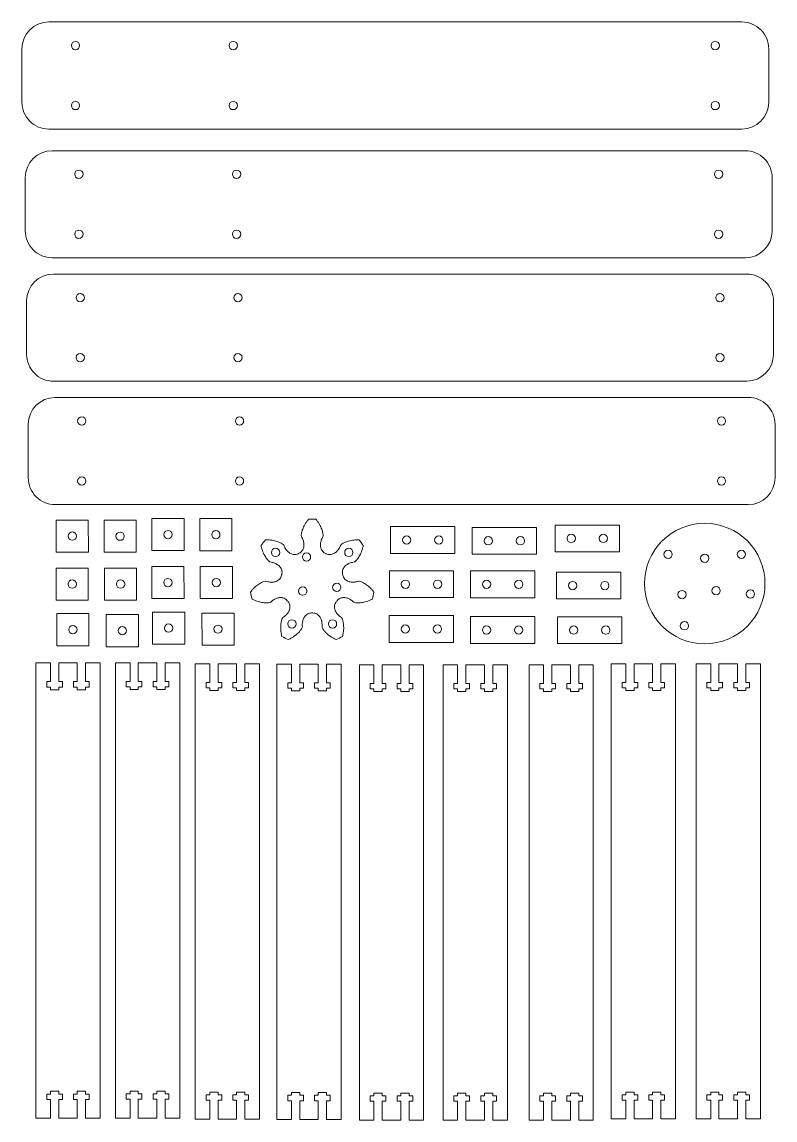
# Model space of a CAD drawing. Header units: millimetres. Extents: x 2 to 283, y 806 to 1473.
# Drawn here: x 1.8 to 283.1, y 1063 to 1473.1 of the extents above; entities that cross this region are included whole.
import ezdxf

# ---------------------------------------------------------------- set-up
doc = ezdxf.new("R2010")
doc.units = ezdxf.units.MM

msp = doc.modelspace()

# ---------------------------------------------------------------- linework, layer by layer
at = {"color": 7, "linetype": 'Continuous', "lineweight": 15}
for p, q in [((270.71, 1473.05), (11.81, 1473.05)), ((1.81, 1463.05), (1.81, 1443.05)), ((280.71, 1443.05), (280.71, 1463.05)), ((1.81, 1443.05), (1.81, 1443.03)), ((280.71, 1443.05), (280.71, 1443.03)), ((11.81, 1433.05), (270.71, 1433.05)), ((271.97, 1424.98), (13.07, 1424.98)), ((3.07, 1414.98), (3.07, 1394.98)), ((281.97, 1394.98), (281.97, 1414.98)), ((3.07, 1394.98), (3.07, 1394.96)), ((281.97, 1394.98), (281.97, 1394.96)), ((13.07, 1384.98), (271.97, 1384.98)), ((272.47, 1378.9), (13.57, 1378.9)), ((3.57, 1368.9), (3.57, 1348.9)), ((282.47, 1348.9), (282.47, 1368.9)), ((3.57, 1348.9), (3.57, 1348.88)), ((282.47, 1348.9), (282.47, 1348.88)), ((13.57, 1338.9), (272.47, 1338.9)), ((273.06, 1332.81), (14.16, 1332.81)), ((4.16, 1322.81), (4.16, 1302.81)), ((283.06, 1302.81), (283.06, 1322.81)), ((4.16, 1302.81), (4.16, 1302.78)), ((283.06, 1302.81), (283.06, 1302.78)), ((14.16, 1292.81), (273.06, 1292.81)), ((273.06, 1292.81), (273.06, 1292.78)), ((26.6, 1287.05), (14.6, 1287.04)), ((14.6, 1287.04), (14.61, 1275.04)), ((26.61, 1275.05), (26.6, 1287.05)), ((44.47, 1287.01), (32.47, 1287)), ((32.47, 1287), (32.47, 1275)), ((44.47, 1275.01), (44.47, 1287.01)), ((62.35, 1287.62), (50.35, 1287.61)), ((50.35, 1287.61), (50.36, 1275.61)), ((62.36, 1275.62), (62.35, 1287.62)), ((68.22, 1287.58), (68.22, 1275.58)), ((80.22, 1287.58), (68.22, 1287.58)), ((80.22, 1275.58), (80.22, 1287.58)), ((139.48, 1284.57), (139.48, 1274.57)), ((163.48, 1284.57), (139.48, 1284.57)), ((163.48, 1274.57), (163.48, 1284.57)), ((169.96, 1284.29), (169.96, 1274.29)), ((193.96, 1284.29), (169.96, 1284.29)), ((193.96, 1274.29), (193.96, 1284.29)), ((200.93, 1285.16), (200.93, 1275.16)), ((224.93, 1285.16), (200.93, 1285.16)), ((224.93, 1275.16), (224.93, 1285.16)), ((106.11, 1281.11), (106.18, 1280.84)), ((114.22, 1280.84), (114.29, 1281.11)), ((50.36, 1275.61), (62.36, 1275.62)), ((68.22, 1275.58), (80.22, 1275.58)), ((99.56, 1277.65), (99.39, 1277.88)), ((121.01, 1277.88), (120.84, 1277.65)), ((14.61, 1275.04), (26.61, 1275.05)), ((32.47, 1275), (44.47, 1275.01)), ((94.29, 1271.48), (94.55, 1271.37)), ((125.85, 1271.37), (126.11, 1271.48)), ((139.48, 1274.57), (163.48, 1274.57)), ((169.96, 1274.29), (193.96, 1274.29)), ((200.93, 1275.16), (224.93, 1275.16)), ((14.57, 1269.11), (14.58, 1257.11)), ((26.57, 1269.11), (14.57, 1269.11)), ((26.58, 1257.11), (26.57, 1269.11)), ((32.63, 1269.11), (32.64, 1257.11)), ((44.63, 1269.11), (32.63, 1269.11)), ((44.64, 1257.11), (44.63, 1269.11)), ((62.32, 1269.69), (50.32, 1269.68)), ((50.32, 1269.68), (50.33, 1257.68)), ((62.33, 1257.69), (62.32, 1269.69)), ((80.38, 1269.69), (68.38, 1269.68)), ((68.38, 1269.68), (68.39, 1257.68)), ((80.39, 1257.69), (80.38, 1269.69)), ((139.02, 1268.08), (139.02, 1258.08)), ((163.02, 1268.08), (139.02, 1268.08)), ((163.02, 1258.08), (163.02, 1268.08)), ((169.34, 1268.04), (169.34, 1258.04)), ((193.34, 1268.04), (169.34, 1268.04)), ((193.34, 1258.04), (193.34, 1268.04)), ((201.49, 1267.56), (201.49, 1257.56)), ((225.49, 1267.56), (201.49, 1267.56)), ((225.49, 1257.56), (225.49, 1267.56)), ((92.92, 1264.2), (92.63, 1264.21)), ((127.77, 1264.21), (127.49, 1264.2)), ((14.58, 1257.11), (26.58, 1257.11)), ((32.64, 1257.11), (44.64, 1257.11)), ((50.33, 1257.68), (62.33, 1257.69)), ((68.39, 1257.68), (80.39, 1257.69)), ((94.45, 1256.23), (94.7, 1256.37)), ((125.7, 1256.37), (125.95, 1256.23)), ((139.02, 1258.08), (163.02, 1258.08)), ((169.34, 1258.04), (193.34, 1258.04)), ((201.49, 1257.56), (225.49, 1257.56)), ((26.83, 1252.11), (14.83, 1252.1)), ((14.83, 1252.1), (14.84, 1240.1)), ((26.84, 1240.11), (26.83, 1252.11)), ((45.29, 1251.71), (33.29, 1251.7)), ((33.29, 1251.7), (33.29, 1239.7)), ((45.29, 1239.71), (45.29, 1251.71)), ((62.58, 1252.68), (50.58, 1252.67)), ((50.58, 1252.67), (50.59, 1240.67)), ((62.59, 1240.68), (62.58, 1252.68)), ((81.04, 1252.28), (69.04, 1252.27)), ((69.04, 1252.27), (69.05, 1240.27)), ((81.05, 1240.28), (81.04, 1252.28)), ((138.99, 1251.34), (138.99, 1241.34)), ((162.99, 1251.34), (138.99, 1251.34)), ((162.99, 1241.34), (162.99, 1251.34)), ((169.33, 1250.96), (169.33, 1240.96)), ((193.33, 1250.96), (169.33, 1250.96)), ((193.33, 1240.96), (193.33, 1250.96)), ((201.84, 1250.93), (201.84, 1240.93)), ((225.84, 1250.93), (201.84, 1250.93)), ((225.84, 1240.93), (225.84, 1250.93)), ((99.29, 1250.62), (99.1, 1250.4)), ((106.47, 1246.85), (106.53, 1247.13)), ((113.88, 1247.13), (113.93, 1246.85)), ((121.3, 1250.4), (121.11, 1250.62)), ((14.84, 1240.1), (26.84, 1240.11)), ((33.29, 1239.7), (45.29, 1239.71)), ((50.59, 1240.67), (62.59, 1240.68)), ((69.05, 1240.27), (81.05, 1240.28)), ((138.99, 1241.34), (162.99, 1241.34)), ((169.33, 1240.96), (193.33, 1240.96)), ((201.84, 1240.93), (225.84, 1240.93)), ((6.99, 1063.68), (6.99, 1233.68)), ((12.44, 1233.68), (6.99, 1233.68)), ((12.44, 1226.68), (12.44, 1233.68)), ((15.54, 1233.68), (15.54, 1226.68)), ((22.44, 1233.68), (15.54, 1233.68)), ((22.44, 1226.68), (22.44, 1233.68)), ((25.54, 1233.68), (25.54, 1226.68)), ((30.99, 1233.68), (25.54, 1233.68)), ((30.99, 1063.68), (30.99, 1233.68)), ((36.72, 1063.7), (36.72, 1233.7)), ((42.17, 1233.7), (36.72, 1233.7)), ((42.17, 1226.7), (42.17, 1233.7)), ((45.27, 1233.7), (45.27, 1226.7)), ((52.17, 1233.7), (45.27, 1233.7)), ((52.17, 1226.7), (52.17, 1233.7)), ((55.27, 1233.7), (55.27, 1226.7)), ((60.72, 1233.7), (55.27, 1233.7)), ((60.72, 1063.7), (60.72, 1233.7)), ((66.52, 1063.32), (66.52, 1233.32)), ((71.97, 1233.32), (66.52, 1233.32)), ((71.97, 1226.32), (71.97, 1233.32)), ((75.07, 1233.32), (75.07, 1226.32)), ((81.97, 1233.32), (75.07, 1233.32)), ((81.97, 1226.32), (81.97, 1233.32)), ((85.07, 1233.32), (85.07, 1226.32)), ((90.52, 1233.32), (85.07, 1233.32)), ((90.52, 1063.32), (90.52, 1233.32)), ((97.04, 1063.19), (97.04, 1233.19)), ((102.49, 1233.19), (97.04, 1233.19)), ((102.49, 1226.19), (102.49, 1233.19)), ((105.59, 1233.19), (105.59, 1226.19)), ((112.49, 1233.19), (105.59, 1233.19)), ((112.49, 1226.19), (112.49, 1233.19)), ((115.59, 1233.19), (115.59, 1226.19)), ((121.04, 1233.19), (115.59, 1233.19)), ((121.04, 1063.19), (121.04, 1233.19)), ((127.82, 1062.96), (127.82, 1232.96)), ((133.27, 1232.96), (127.82, 1232.96)), ((133.27, 1225.96), (133.27, 1232.96)), ((136.37, 1232.96), (136.37, 1225.96)), ((143.27, 1232.96), (136.37, 1232.96)), ((143.27, 1225.96), (143.27, 1232.96)), ((146.37, 1232.96), (146.37, 1225.96)), ((151.82, 1232.96), (146.37, 1232.96)), ((151.82, 1062.96), (151.82, 1232.96)), ((159.08, 1062.97), (159.08, 1232.97)), ((164.53, 1232.97), (159.08, 1232.97)), ((164.53, 1225.97), (164.53, 1232.97)), ((167.63, 1232.97), (167.63, 1225.97)), ((174.53, 1232.97), (167.63, 1232.97)), ((174.53, 1225.97), (174.53, 1232.97)), ((177.63, 1232.97), (177.63, 1225.97)), ((183.08, 1232.97), (177.63, 1232.97)), ((183.08, 1062.97), (183.08, 1232.97)), ((191.18, 1062.96), (191.18, 1232.96)), ((196.63, 1232.96), (191.18, 1232.96)), ((196.63, 1225.96), (196.63, 1232.96)), ((199.73, 1232.96), (199.73, 1225.96)), ((206.63, 1232.96), (199.73, 1232.96)), ((206.63, 1225.96), (206.63, 1232.96)), ((209.73, 1232.96), (209.73, 1225.96)), ((215.18, 1232.96), (209.73, 1232.96)), ((215.18, 1062.96), (215.18, 1232.96)), ((221.89, 1063.39), (221.89, 1233.39)), ((227.34, 1233.39), (221.89, 1233.39)), ((227.34, 1226.39), (227.34, 1233.39)), ((230.44, 1233.39), (230.44, 1226.39)), ((237.34, 1233.39), (230.44, 1233.39)), ((237.34, 1226.39), (237.34, 1233.39)), ((240.44, 1233.39), (240.44, 1226.39)), ((245.89, 1233.39), (240.44, 1233.39)), ((245.89, 1063.39), (245.89, 1233.39)), ((253.57, 1063.35), (253.57, 1233.35)), ((259.02, 1233.35), (253.57, 1233.35)), ((259.02, 1226.35), (259.02, 1233.35)), ((262.12, 1233.35), (262.12, 1226.35)), ((269.02, 1233.35), (262.12, 1233.35)), ((269.02, 1226.35), (269.02, 1233.35)), ((272.12, 1233.35), (272.12, 1226.35)), ((277.57, 1233.35), (272.12, 1233.35)), ((277.57, 1063.35), (277.57, 1233.35)), ((11.06, 1226.68), (12.44, 1226.68)), ((11.06, 1224.68), (11.06, 1226.68)), ((15.54, 1226.68), (16.91, 1226.68)), ((16.91, 1226.68), (16.91, 1224.68)), ((21.06, 1226.68), (22.44, 1226.68)), ((21.06, 1224.68), (21.06, 1226.68)), ((25.54, 1226.68), (26.91, 1226.68)), ((26.91, 1226.68), (26.91, 1224.68)), ((40.79, 1226.7), (42.17, 1226.7)), ((40.79, 1224.7), (40.79, 1226.7)), ((45.27, 1226.7), (46.64, 1226.7)), ((46.64, 1226.7), (46.64, 1224.7)), ((50.79, 1226.7), (52.17, 1226.7)), ((50.79, 1224.7), (50.79, 1226.7)), ((55.27, 1226.7), (56.64, 1226.7)), ((56.64, 1226.7), (56.64, 1224.7)), ((70.59, 1226.32), (71.97, 1226.32)), ((70.59, 1224.32), (70.59, 1226.32)), ((75.07, 1226.32), (76.44, 1226.32)), ((76.44, 1226.32), (76.44, 1224.32)), ((80.59, 1226.32), (81.97, 1226.32)), ((80.59, 1224.32), (80.59, 1226.32)), ((85.07, 1226.32), (86.44, 1226.32)), ((86.44, 1226.32), (86.44, 1224.32)), ((101.11, 1226.19), (102.49, 1226.19)), ((101.11, 1224.19), (101.11, 1226.19)), ((105.59, 1226.19), (106.96, 1226.19)), ((106.96, 1226.19), (106.96, 1224.19)), ((111.11, 1226.19), (112.49, 1226.19)), ((111.11, 1224.19), (111.11, 1226.19)), ((115.59, 1226.19), (116.96, 1226.19)), ((116.96, 1226.19), (116.96, 1224.19)), ((225.96, 1226.39), (227.34, 1226.39)), ((225.96, 1224.39), (225.96, 1226.39)), ((230.44, 1226.39), (231.81, 1226.39)), ((231.81, 1226.39), (231.81, 1224.39)), ((235.96, 1226.39), (237.34, 1226.39)), ((235.96, 1224.39), (235.96, 1226.39)), ((240.44, 1226.39), (241.81, 1226.39)), ((241.81, 1226.39), (241.81, 1224.39)), ((257.64, 1226.35), (259.02, 1226.35)), ((257.64, 1224.35), (257.64, 1226.35)), ((262.12, 1226.35), (263.49, 1226.35)), ((263.49, 1226.35), (263.49, 1224.35)), ((267.64, 1226.35), (269.02, 1226.35)), ((267.64, 1224.35), (267.64, 1226.35)), ((272.12, 1226.35), (273.49, 1226.35)), ((273.49, 1226.35), (273.49, 1224.35)), ((12.44, 1224.68), (11.06, 1224.68)), ((12.44, 1223.68), (12.44, 1224.68)), ((15.54, 1223.68), (12.44, 1223.68)), ((15.54, 1224.68), (15.54, 1223.68)), ((16.91, 1224.68), (15.54, 1224.68)), ((22.44, 1224.68), (21.06, 1224.68)), ((22.44, 1223.68), (22.44, 1224.68)), ((25.54, 1223.68), (22.44, 1223.68)), ((25.54, 1224.68), (25.54, 1223.68)), ((26.91, 1224.68), (25.54, 1224.68)), ((42.17, 1224.7), (40.79, 1224.7)), ((42.17, 1223.7), (42.17, 1224.7)), ((45.27, 1223.7), (42.17, 1223.7)), ((45.27, 1224.7), (45.27, 1223.7)), ((46.64, 1224.7), (45.27, 1224.7)), ((52.17, 1224.7), (50.79, 1224.7)), ((52.17, 1223.7), (52.17, 1224.7)), ((55.27, 1223.7), (52.17, 1223.7)), ((55.27, 1224.7), (55.27, 1223.7)), ((56.64, 1224.7), (55.27, 1224.7)), ((71.97, 1224.32), (70.59, 1224.32)), ((71.97, 1223.32), (71.97, 1224.32)), ((75.07, 1223.32), (71.97, 1223.32)), ((75.07, 1224.32), (75.07, 1223.32)), ((76.44, 1224.32), (75.07, 1224.32)), ((81.97, 1224.32), (80.59, 1224.32)), ((81.97, 1223.32), (81.97, 1224.32)), ((85.07, 1223.32), (81.97, 1223.32)), ((85.07, 1224.32), (85.07, 1223.32)), ((86.44, 1224.32), (85.07, 1224.32)), ((102.49, 1224.19), (101.11, 1224.19)), ((102.49, 1223.19), (102.49, 1224.19)), ((105.59, 1223.19), (102.49, 1223.19)), ((105.59, 1224.19), (105.59, 1223.19)), ((106.96, 1224.19), (105.59, 1224.19)), ((112.49, 1224.19), (111.11, 1224.19)), ((112.49, 1223.19), (112.49, 1224.19)), ((115.59, 1223.19), (112.49, 1223.19)), ((115.59, 1224.19), (115.59, 1223.19)), ((116.96, 1224.19), (115.59, 1224.19)), ((131.89, 1225.96), (133.27, 1225.96)), ((131.89, 1223.96), (131.89, 1225.96)), ((133.27, 1223.96), (131.89, 1223.96)), ((133.27, 1222.96), (133.27, 1223.96)), ((136.37, 1222.96), (133.27, 1222.96)), ((136.37, 1225.96), (137.74, 1225.96)), ((136.37, 1223.96), (136.37, 1222.96)), ((137.74, 1223.96), (136.37, 1223.96)), ((137.74, 1225.96), (137.74, 1223.96)), ((141.89, 1225.96), (143.27, 1225.96)), ((141.89, 1223.96), (141.89, 1225.96)), ((143.27, 1223.96), (141.89, 1223.96)), ((143.27, 1222.96), (143.27, 1223.96)), ((146.37, 1222.96), (143.27, 1222.96)), ((146.37, 1225.96), (147.74, 1225.96)), ((146.37, 1223.96), (146.37, 1222.96)), ((147.74, 1223.96), (146.37, 1223.96)), ((147.74, 1225.96), (147.74, 1223.96)), ((163.15, 1225.97), (164.53, 1225.97)), ((163.15, 1223.97), (163.15, 1225.97)), ((164.53, 1223.97), (163.15, 1223.97)), ((164.53, 1222.97), (164.53, 1223.97)), ((167.63, 1222.97), (164.53, 1222.97)), ((167.63, 1225.97), (169, 1225.97)), ((167.63, 1223.97), (167.63, 1222.97)), ((169, 1223.97), (167.63, 1223.97)), ((169, 1225.97), (169, 1223.97)), ((173.15, 1225.97), (174.53, 1225.97)), ((173.15, 1223.97), (173.15, 1225.97)), ((174.53, 1223.97), (173.15, 1223.97)), ((174.53, 1222.97), (174.53, 1223.97)), ((177.63, 1222.97), (174.53, 1222.97)), ((177.63, 1225.97), (179, 1225.97)), ((177.63, 1223.97), (177.63, 1222.97)), ((179, 1223.97), (177.63, 1223.97)), ((179, 1225.97), (179, 1223.97)), ((195.25, 1225.96), (196.63, 1225.96)), ((195.25, 1223.96), (195.25, 1225.96)), ((196.63, 1223.96), (195.25, 1223.96)), ((196.63, 1222.96), (196.63, 1223.96)), ((199.73, 1222.96), (196.63, 1222.96)), ((199.73, 1225.96), (201.1, 1225.96)), ((199.73, 1223.96), (199.73, 1222.96)), ((201.1, 1223.96), (199.73, 1223.96)), ((201.1, 1225.96), (201.1, 1223.96)), ((205.25, 1225.96), (206.63, 1225.96)), ((205.25, 1223.96), (205.25, 1225.96)), ((206.63, 1223.96), (205.25, 1223.96)), ((206.63, 1222.96), (206.63, 1223.96)), ((209.73, 1222.96), (206.63, 1222.96)), ((209.73, 1225.96), (211.1, 1225.96)), ((209.73, 1223.96), (209.73, 1222.96)), ((211.1, 1223.96), (209.73, 1223.96)), ((211.1, 1225.96), (211.1, 1223.96)), ((227.34, 1224.39), (225.96, 1224.39)), ((227.34, 1223.39), (227.34, 1224.39)), ((230.44, 1223.39), (227.34, 1223.39)), ((230.44, 1224.39), (230.44, 1223.39)), ((231.81, 1224.39), (230.44, 1224.39)), ((237.34, 1224.39), (235.96, 1224.39)), ((237.34, 1223.39), (237.34, 1224.39)), ((240.44, 1223.39), (237.34, 1223.39)), ((240.44, 1224.39), (240.44, 1223.39)), ((241.81, 1224.39), (240.44, 1224.39)), ((259.02, 1224.35), (257.64, 1224.35)), ((259.02, 1223.35), (259.02, 1224.35)), ((262.12, 1223.35), (259.02, 1223.35)), ((262.12, 1224.35), (262.12, 1223.35)), ((263.49, 1224.35), (262.12, 1224.35)), ((269.02, 1224.35), (267.64, 1224.35)), ((269.02, 1223.35), (269.02, 1224.35)), ((272.12, 1223.35), (269.02, 1223.35)), ((272.12, 1224.35), (272.12, 1223.35)), ((273.49, 1224.35), (272.12, 1224.35)), ((12.44, 1072.68), (11.06, 1072.68)), ((11.06, 1072.68), (11.06, 1070.68)), ((11.06, 1070.68), (12.44, 1070.68)), ((15.54, 1073.68), (12.44, 1073.68)), ((12.44, 1073.68), (12.44, 1072.68)), ((12.44, 1070.68), (12.44, 1063.68)), ((15.54, 1072.68), (15.54, 1073.68)), ((16.91, 1072.68), (15.54, 1072.68)), ((15.54, 1063.68), (15.54, 1070.68)), ((15.54, 1070.68), (16.91, 1070.68)), ((16.91, 1070.68), (16.91, 1072.68)), ((22.44, 1072.68), (21.06, 1072.68)), ((21.06, 1072.68), (21.06, 1070.68)), ((21.06, 1070.68), (22.44, 1070.68)), ((25.54, 1073.68), (22.44, 1073.68)), ((22.44, 1073.68), (22.44, 1072.68)), ((22.44, 1070.68), (22.44, 1063.68)), ((25.54, 1072.68), (25.54, 1073.68)), ((26.91, 1072.68), (25.54, 1072.68)), ((25.54, 1063.68), (25.54, 1070.68)), ((25.54, 1070.68), (26.91, 1070.68)), ((26.91, 1070.68), (26.91, 1072.68)), ((42.17, 1072.7), (40.79, 1072.7)), ((40.79, 1072.7), (40.79, 1070.7)), ((40.79, 1070.7), (42.17, 1070.7)), ((45.27, 1073.7), (42.17, 1073.7)), ((42.17, 1073.7), (42.17, 1072.7)), ((42.17, 1070.7), (42.17, 1063.7)), ((45.27, 1072.7), (45.27, 1073.7)), ((46.64, 1072.7), (45.27, 1072.7)), ((45.27, 1063.7), (45.27, 1070.7)), ((45.27, 1070.7), (46.64, 1070.7)), ((46.64, 1070.7), (46.64, 1072.7)), ((52.17, 1072.7), (50.79, 1072.7)), ((50.79, 1072.7), (50.79, 1070.7)), ((50.79, 1070.7), (52.17, 1070.7)), ((55.27, 1073.7), (52.17, 1073.7)), ((52.17, 1073.7), (52.17, 1072.7)), ((52.17, 1070.7), (52.17, 1063.7)), ((55.27, 1072.7), (55.27, 1073.7)), ((56.64, 1072.7), (55.27, 1072.7)), ((55.27, 1063.7), (55.27, 1070.7)), ((55.27, 1070.7), (56.64, 1070.7)), ((56.64, 1070.7), (56.64, 1072.7)), ((71.97, 1072.32), (70.59, 1072.32)), ((70.59, 1072.32), (70.59, 1070.32)), ((75.07, 1073.32), (71.97, 1073.32)), ((71.97, 1073.32), (71.97, 1072.32)), ((75.07, 1072.32), (75.07, 1073.32)), ((76.44, 1072.32), (75.07, 1072.32)), ((76.44, 1070.32), (76.44, 1072.32)), ((81.97, 1072.32), (80.59, 1072.32)), ((80.59, 1072.32), (80.59, 1070.32)), ((85.07, 1073.32), (81.97, 1073.32)), ((81.97, 1073.32), (81.97, 1072.32)), ((85.07, 1072.32), (85.07, 1073.32)), ((86.44, 1072.32), (85.07, 1072.32)), ((86.44, 1070.32), (86.44, 1072.32)), ((102.49, 1072.19), (101.11, 1072.19)), ((101.11, 1072.19), (101.11, 1070.19)), ((105.59, 1073.19), (102.49, 1073.19)), ((102.49, 1073.19), (102.49, 1072.19)), ((105.59, 1072.19), (105.59, 1073.19)), ((106.96, 1072.19), (105.59, 1072.19)), ((106.96, 1070.19), (106.96, 1072.19)), ((112.49, 1072.19), (111.11, 1072.19)), ((111.11, 1072.19), (111.11, 1070.19)), ((115.59, 1073.19), (112.49, 1073.19)), ((112.49, 1073.19), (112.49, 1072.19)), ((115.59, 1072.19), (115.59, 1073.19)), ((116.96, 1072.19), (115.59, 1072.19)), ((116.96, 1070.19), (116.96, 1072.19)), ((133.27, 1071.96), (131.89, 1071.96)), ((131.89, 1071.96), (131.89, 1069.96)), ((136.37, 1072.96), (133.27, 1072.96)), ((133.27, 1072.96), (133.27, 1071.96)), ((136.37, 1071.96), (136.37, 1072.96)), ((137.74, 1071.96), (136.37, 1071.96)), ((137.74, 1069.96), (137.74, 1071.96)), ((143.27, 1071.96), (141.89, 1071.96)), ((141.89, 1071.96), (141.89, 1069.96)), ((146.37, 1072.96), (143.27, 1072.96)), ((143.27, 1072.96), (143.27, 1071.96)), ((146.37, 1071.96), (146.37, 1072.96)), ((147.74, 1071.96), (146.37, 1071.96)), ((147.74, 1069.96), (147.74, 1071.96)), ((164.53, 1071.97), (163.15, 1071.97)), ((163.15, 1071.97), (163.15, 1069.97)), ((167.63, 1072.97), (164.53, 1072.97)), ((164.53, 1072.97), (164.53, 1071.97)), ((167.63, 1071.97), (167.63, 1072.97)), ((169, 1071.97), (167.63, 1071.97)), ((169, 1069.97), (169, 1071.97)), ((174.53, 1071.97), (173.15, 1071.97)), ((173.15, 1071.97), (173.15, 1069.97)), ((177.63, 1072.97), (174.53, 1072.97)), ((174.53, 1072.97), (174.53, 1071.97)), ((177.63, 1071.97), (177.63, 1072.97)), ((179, 1071.97), (177.63, 1071.97)), ((179, 1069.97), (179, 1071.97)), ((196.63, 1071.96), (195.25, 1071.96)), ((195.25, 1071.96), (195.25, 1069.96)), ((199.73, 1072.96), (196.63, 1072.96)), ((196.63, 1072.96), (196.63, 1071.96)), ((199.73, 1071.96), (199.73, 1072.96)), ((201.1, 1071.96), (199.73, 1071.96)), ((201.1, 1069.96), (201.1, 1071.96)), ((206.63, 1071.96), (205.25, 1071.96)), ((205.25, 1071.96), (205.25, 1069.96)), ((209.73, 1072.96), (206.63, 1072.96)), ((206.63, 1072.96), (206.63, 1071.96)), ((209.73, 1071.96), (209.73, 1072.96)), ((211.1, 1071.96), (209.73, 1071.96)), ((211.1, 1069.96), (211.1, 1071.96)), ((227.34, 1072.39), (225.96, 1072.39)), ((225.96, 1072.39), (225.96, 1070.39)), ((225.96, 1070.39), (227.34, 1070.39)), ((230.44, 1073.39), (227.34, 1073.39)), ((227.34, 1073.39), (227.34, 1072.39)), ((227.34, 1070.39), (227.34, 1063.39)), ((230.44, 1072.39), (230.44, 1073.39)), ((231.81, 1072.39), (230.44, 1072.39)), ((230.44, 1063.39), (230.44, 1070.39)), ((230.44, 1070.39), (231.81, 1070.39)), ((231.81, 1070.39), (231.81, 1072.39)), ((237.34, 1072.39), (235.96, 1072.39)), ((235.96, 1072.39), (235.96, 1070.39)), ((235.96, 1070.39), (237.34, 1070.39)), ((240.44, 1073.39), (237.34, 1073.39)), ((237.34, 1073.39), (237.34, 1072.39)), ((237.34, 1070.39), (237.34, 1063.39)), ((240.44, 1072.39), (240.44, 1073.39)), ((241.81, 1072.39), (240.44, 1072.39)), ((240.44, 1063.39), (240.44, 1070.39)), ((240.44, 1070.39), (241.81, 1070.39)), ((241.81, 1070.39), (241.81, 1072.39)), ((259.02, 1072.35), (257.64, 1072.35)), ((257.64, 1072.35), (257.64, 1070.35)), ((257.64, 1070.35), (259.02, 1070.35)), ((262.12, 1073.35), (259.02, 1073.35)), ((259.02, 1073.35), (259.02, 1072.35)), ((259.02, 1070.35), (259.02, 1063.35)), ((262.12, 1072.35), (262.12, 1073.35)), ((263.49, 1072.35), (262.12, 1072.35)), ((262.12, 1063.35), (262.12, 1070.35)), ((262.12, 1070.35), (263.49, 1070.35)), ((263.49, 1070.35), (263.49, 1072.35)), ((269.02, 1072.35), (267.64, 1072.35)), ((267.64, 1072.35), (267.64, 1070.35)), ((267.64, 1070.35), (269.02, 1070.35)), ((272.12, 1073.35), (269.02, 1073.35)), ((269.02, 1073.35), (269.02, 1072.35)), ((269.02, 1070.35), (269.02, 1063.35)), ((272.12, 1072.35), (272.12, 1073.35)), ((273.49, 1072.35), (272.12, 1072.35)), ((272.12, 1063.35), (272.12, 1070.35)), ((272.12, 1070.35), (273.49, 1070.35)), ((273.49, 1070.35), (273.49, 1072.35)), ((70.59, 1070.32), (71.97, 1070.32)), ((71.97, 1070.32), (71.97, 1063.32)), ((75.07, 1063.32), (75.07, 1070.32)), ((75.07, 1070.32), (76.44, 1070.32)), ((80.59, 1070.32), (81.97, 1070.32)), ((81.97, 1070.32), (81.97, 1063.32)), ((85.07, 1063.32), (85.07, 1070.32)), ((85.07, 1070.32), (86.44, 1070.32)), ((101.11, 1070.19), (102.49, 1070.19)), ((102.49, 1070.19), (102.49, 1063.19)), ((105.59, 1063.19), (105.59, 1070.19)), ((105.59, 1070.19), (106.96, 1070.19)), ((111.11, 1070.19), (112.49, 1070.19)), ((112.49, 1070.19), (112.49, 1063.19)), ((115.59, 1063.19), (115.59, 1070.19)), ((115.59, 1070.19), (116.96, 1070.19)), ((131.89, 1069.96), (133.27, 1069.96)), ((133.27, 1069.96), (133.27, 1062.96)), ((136.37, 1062.96), (136.37, 1069.96)), ((136.37, 1069.96), (137.74, 1069.96)), ((141.89, 1069.96), (143.27, 1069.96)), ((143.27, 1069.96), (143.27, 1062.96)), ((146.37, 1062.96), (146.37, 1069.96)), ((146.37, 1069.96), (147.74, 1069.96)), ((163.15, 1069.97), (164.53, 1069.97)), ((164.53, 1069.97), (164.53, 1062.97)), ((167.63, 1062.97), (167.63, 1069.97)), ((167.63, 1069.97), (169, 1069.97)), ((173.15, 1069.97), (174.53, 1069.97)), ((174.53, 1069.97), (174.53, 1062.97)), ((177.63, 1062.97), (177.63, 1069.97)), ((177.63, 1069.97), (179, 1069.97)), ((195.25, 1069.96), (196.63, 1069.96)), ((196.63, 1069.96), (196.63, 1062.96)), ((199.73, 1062.96), (199.73, 1069.96)), ((199.73, 1069.96), (201.1, 1069.96)), ((205.25, 1069.96), (206.63, 1069.96)), ((206.63, 1069.96), (206.63, 1062.96)), ((209.73, 1062.96), (209.73, 1069.96)), ((209.73, 1069.96), (211.1, 1069.96)), ((12.44, 1063.68), (6.99, 1063.68)), ((22.44, 1063.68), (15.54, 1063.68)), ((30.99, 1063.68), (25.54, 1063.68)), ((42.17, 1063.7), (36.72, 1063.7)), ((52.17, 1063.7), (45.27, 1063.7)), ((60.72, 1063.7), (55.27, 1063.7)), ((71.97, 1063.32), (66.52, 1063.32)), ((81.97, 1063.32), (75.07, 1063.32)), ((90.52, 1063.32), (85.07, 1063.32)), ((102.49, 1063.19), (97.04, 1063.19)), ((112.49, 1063.19), (105.59, 1063.19)), ((121.04, 1063.19), (115.59, 1063.19)), ((133.27, 1062.96), (127.82, 1062.96)), ((143.27, 1062.96), (136.37, 1062.96)), ((151.82, 1062.96), (146.37, 1062.96)), ((164.53, 1062.97), (159.08, 1062.97)), ((174.53, 1062.97), (167.63, 1062.97)), ((183.08, 1062.97), (177.63, 1062.97)), ((196.63, 1062.96), (191.18, 1062.96)), ((206.63, 1062.96), (199.73, 1062.96)), ((215.18, 1062.96), (209.73, 1062.96)), ((227.34, 1063.39), (221.89, 1063.39)), ((237.34, 1063.39), (230.44, 1063.39)), ((245.89, 1063.39), (240.44, 1063.39)), ((259.02, 1063.35), (253.57, 1063.35)), ((269.02, 1063.35), (262.12, 1063.35)), ((277.57, 1063.35), (272.12, 1063.35))]:
    msp.add_line(p, q, dxfattribs=at)
for centre, radius in [((21.81, 1464.25), 1.55), ((80.71, 1464.25), 1.55), ((260.71, 1464.25), 1.55), ((21.81, 1441.85), 1.55), ((80.71, 1441.85), 1.55), ((260.71, 1441.85), 1.55), ((23.07, 1416.18), 1.55), ((81.97, 1416.18), 1.55), ((261.97, 1416.18), 1.55), ((23.07, 1393.78), 1.55), ((81.97, 1393.78), 1.55), ((261.97, 1393.78), 1.55), ((23.57, 1370.1), 1.55), ((82.47, 1370.1), 1.55), ((262.47, 1370.1), 1.55), ((23.57, 1347.7), 1.55), ((82.47, 1347.7), 1.55), ((262.47, 1347.7), 1.55), ((24.16, 1324.01), 1.55), ((83.06, 1324.01), 1.55), ((263.06, 1324.01), 1.55), ((24.16, 1301.61), 1.55), ((83.06, 1301.61), 1.55), ((263.06, 1301.61), 1.55), ((256.8, 1263.32), 22.5), ((20.61, 1281.04), 1.55), ((38.47, 1281.01), 1.55), ((56.36, 1281.62), 1.55), ((74.22, 1281.58), 1.55), ((145.48, 1279.57), 1.55), ((157.48, 1279.57), 1.55), ((175.96, 1279.29), 1.55), ((187.96, 1279.29), 1.55), ((206.93, 1280.16), 1.55), ((218.93, 1280.16), 1.55), ((96.52, 1274.93), 1.55), ((123.88, 1274.93), 1.55), ((243.12, 1274.23), 1.55), ((270.49, 1274.23), 1.55), ((108.08, 1273.22), 1.55), ((256.83, 1272.76), 1.55), ((20.57, 1263.11), 1.55), ((38.63, 1263.11), 1.55), ((56.32, 1263.68), 1.55), ((74.38, 1263.68), 1.55), ((119.39, 1261.9), 1.55), ((145.02, 1263.08), 1.55), ((157.02, 1263.08), 1.55), ((175.34, 1263.04), 1.55), ((187.34, 1263.04), 1.55), ((207.49, 1262.56), 1.55), ((219.49, 1262.56), 1.55), ((106.67, 1260.49), 1.55), ((248.31, 1259.21), 1.55), ((261.04, 1260.66), 1.55), ((273.87, 1259.43), 1.55), ((20.83, 1246.1), 1.55), ((39.29, 1245.71), 1.55), ((56.58, 1246.67), 1.55), ((75.04, 1246.28), 1.55), ((102.61, 1248.26), 1.55), ((117.79, 1248.26), 1.55), ((144.99, 1246.34), 1.55), ((156.99, 1246.34), 1.55), ((175.33, 1245.96), 1.55), ((187.33, 1245.96), 1.55), ((207.84, 1245.93), 1.55), ((219.84, 1245.93), 1.55), ((249.21, 1247.56), 1.55)]:
    msp.add_circle(centre, radius, dxfattribs=at)
for centre, radius, start, end in [((11.81, 1463.05), 10, 89.9998, 179.9998), ((270.71, 1463.05), 10, 0.0002, 90.0002), ((11.81, 1443.05), 10, 180.0002, 270.0002), ((270.71, 1443.05), 10, 269.9998, 359.9998), ((13.07, 1414.98), 10, 89.9998, 179.9998), ((271.97, 1414.98), 10, 0.0002, 90.0002), ((13.07, 1394.98), 10, 180.0002, 270.0002), ((271.97, 1394.98), 10, 269.9998, 359.9998), ((13.57, 1368.9), 10, 89.9998, 179.9998), ((272.47, 1368.9), 10, 0.0002, 90.0002), ((13.57, 1348.9), 10, 180.0002, 270.0002), ((272.47, 1348.9), 10, 269.9998, 359.9998), ((14.16, 1322.81), 10, 89.9998, 179.9998), ((273.06, 1322.81), 10, 0.0002, 90.0002), ((14.16, 1302.81), 10, 180.0002, 270.0002), ((273.06, 1302.81), 10, 269.9998, 359.9998), ((273.06, 1302.78), 10, 269.9998, 359.9998), ((110.2, 1264.02), 23.39, 86.7532, 93.2468), ((110.2, 1264.02), 23.39, 138.1818, 144.6753), ((110.2, 1264.02), 23.39, 35.3247, 41.8182), ((110.2, 1264.02), 11.69, 114.5659, 116.8627), ((110.2, 1264.02), 11.69, 63.1373, 65.4341), ((110.2, 1264.02), 11.69, 165.9945, 168.2913), ((110.2, 1264.02), 11.69, 11.7087, 14.0055), ((110.2, 1264.02), 23.39, 189.6104, 196.1039), ((110.2, 1264.02), 23.39, 343.8961, 350.3896), ((110.2, 1264.02), 11.69, 217.423, 219.7198), ((110.2, 1264.02), 11.69, 320.2802, 322.577), ((110.2, 1264.02), 11.69, 268.8516, 271.1484), ((110.2, 1264.02), 23.39, 241.039, 247.5325), ((110.2, 1264.02), 23.39, 292.4675, 298.961)]:
    msp.add_arc(centre, radius, start, end, dxfattribs=at)
for points, knots in [([(108.88, 1287.37), (108.72, 1287.18), (108.32, 1286.69), (107.76, 1285.87), (107.22, 1284.96), (106.81, 1284.1), (106.51, 1283.32), (106.31, 1282.63), (106.16, 1281.91), (106.11, 1281.41), (106.11, 1281.11)], [0.2176431, 0.2176431, 0.2176431, 0.2176431, 0.3007256, 0.4322023, 0.5510884, 0.6573837, 0.7510884, 0.8322023, 0.9007256, 1, 1, 1, 1]), ([(114.29, 1281.11), (114.29, 1281.41), (114.24, 1281.91), (114.09, 1282.63), (113.89, 1283.32), (113.59, 1284.1), (113.18, 1284.96), (112.65, 1285.87), (112.08, 1286.69), (111.68, 1287.18), (111.53, 1287.37)], [0, 0, 0, 0, 0.0992744, 0.1677977, 0.2489116, 0.3426163, 0.4489116, 0.5677977, 0.6992744, 0.7823569, 0.7823569, 0.7823569, 0.7823569]), ([(99.39, 1277.88), (99.16, 1278.06), (98.74, 1278.33), (98.08, 1278.67), (97.41, 1278.94), (96.61, 1279.19), (95.69, 1279.4), (94.64, 1279.56), (93.65, 1279.62), (93.02, 1279.62), (92.77, 1279.62)], [0, 0, 0, 0, 0.0992744, 0.1677977, 0.2489116, 0.3426163, 0.4489116, 0.5677977, 0.6992744, 0.7823569, 0.7823569, 0.7823569, 0.7823569]), ([(106.18, 1280.84), (106.43, 1280.42), (106.74, 1279.77), (107.01, 1278.87), (107.12, 1278.2), (107.14, 1277.54), (107.05, 1276.87), (106.85, 1276.21), (106.37, 1275.36), (105.79, 1274.87), (105.34, 1274.66)], [0, 0, 0, 0, 0.2065908, 0.3040845, 0.3990313, 0.4928046, 0.587121, 0.6839239, 0.7849426, 0.9972671, 0.9972671, 0.9972671, 0.9972671]), ([(115.06, 1274.66), (114.61, 1274.87), (114.03, 1275.36), (113.56, 1276.21), (113.35, 1276.87), (113.27, 1277.54), (113.29, 1278.2), (113.4, 1278.87), (113.66, 1279.77), (113.97, 1280.42), (114.22, 1280.84)], [0.0027329, 0.0027329, 0.0027329, 0.0027329, 0.2150574, 0.3160761, 0.412879, 0.5071954, 0.6009687, 0.6959155, 0.7934092, 1, 1, 1, 1]), ([(127.63, 1279.62), (127.39, 1279.62), (126.75, 1279.62), (125.76, 1279.56), (124.71, 1279.4), (123.79, 1279.19), (122.99, 1278.94), (122.32, 1278.67), (121.66, 1278.33), (121.24, 1278.06), (121.01, 1277.88)], [0.2176431, 0.2176431, 0.2176431, 0.2176431, 0.3007256, 0.4322023, 0.5510884, 0.6573837, 0.7510884, 0.8322023, 0.9007256, 1, 1, 1, 1]), ([(91.12, 1277.55), (91.17, 1277.3), (91.31, 1276.68), (91.59, 1275.73), (91.98, 1274.75), (92.39, 1273.89), (92.81, 1273.17), (93.23, 1272.58), (93.7, 1272.01), (94.06, 1271.66), (94.29, 1271.48)], [0.2176431, 0.2176431, 0.2176431, 0.2176431, 0.3007256, 0.4322023, 0.5510884, 0.6573837, 0.7510884, 0.8322023, 0.9007256, 1, 1, 1, 1]), ([(104.92, 1274.46), (104.47, 1274.23), (103.72, 1274.09), (102.76, 1274.24), (102.12, 1274.49), (101.55, 1274.85), (101.04, 1275.28), (100.59, 1275.78), (100.04, 1276.55), (99.73, 1277.19), (99.56, 1277.65)], [0.0027329, 0.0027329, 0.0027329, 0.0027329, 0.2150574, 0.3160761, 0.412879, 0.5071954, 0.6009687, 0.6959155, 0.7934092, 1, 1, 1, 1]), ([(120.84, 1277.65), (120.67, 1277.19), (120.36, 1276.55), (119.82, 1275.78), (119.36, 1275.28), (118.86, 1274.85), (118.28, 1274.49), (117.64, 1274.24), (116.68, 1274.09), (115.93, 1274.23), (115.48, 1274.46)], [0, 0, 0, 0, 0.2065908, 0.3040845, 0.3990313, 0.4928046, 0.587121, 0.6839239, 0.7849426, 0.9972671, 0.9972671, 0.9972671, 0.9972671]), ([(126.11, 1271.48), (126.34, 1271.66), (126.7, 1272.01), (127.17, 1272.58), (127.59, 1273.17), (128.01, 1273.89), (128.42, 1274.75), (128.81, 1275.73), (129.09, 1276.68), (129.23, 1277.3), (129.28, 1277.55)], [0, 0, 0, 0, 0.0992744, 0.1677977, 0.2489116, 0.3426163, 0.4489116, 0.5677977, 0.6992744, 0.7823569, 0.7823569, 0.7823569, 0.7823569]), ([(94.55, 1271.37), (95.03, 1271.3), (95.73, 1271.14), (96.6, 1270.78), (97.19, 1270.45), (97.72, 1270.05), (98.19, 1269.57), (98.58, 1269), (98.95, 1268.1), (98.97, 1267.34), (98.85, 1266.85)], [0, 0, 0, 0, 0.2065908, 0.3040845, 0.3990313, 0.4928046, 0.587121, 0.6839239, 0.7849426, 0.9972671, 0.9972671, 0.9972671, 0.9972671]), ([(121.55, 1266.85), (121.43, 1267.34), (121.45, 1268.1), (121.82, 1269), (122.21, 1269.57), (122.68, 1270.05), (123.21, 1270.45), (123.8, 1270.78), (124.67, 1271.14), (125.37, 1271.3), (125.85, 1271.37)], [0.0027329, 0.0027329, 0.0027329, 0.0027329, 0.2150574, 0.3160761, 0.412879, 0.5071954, 0.6009687, 0.6959155, 0.7934092, 1, 1, 1, 1]), ([(92.63, 1264.21), (92.34, 1264.14), (91.87, 1263.98), (91.2, 1263.68), (90.56, 1263.32), (89.87, 1262.86), (89.13, 1262.27), (88.35, 1261.54), (87.69, 1260.81), (87.29, 1260.31), (87.14, 1260.12)], [0, 0, 0, 0, 0.0992744, 0.1677977, 0.2489116, 0.3426163, 0.4489116, 0.5677977, 0.6992744, 0.7823569, 0.7823569, 0.7823569, 0.7823569]), ([(98.75, 1266.4), (98.65, 1265.91), (98.29, 1265.23), (97.57, 1264.58), (96.98, 1264.23), (96.34, 1264), (95.69, 1263.88), (95.02, 1263.83), (94.08, 1263.89), (93.38, 1264.05), (92.92, 1264.2)], [0.0027329, 0.0027329, 0.0027329, 0.0027329, 0.2150574, 0.3160761, 0.412879, 0.5071954, 0.6009687, 0.6959155, 0.7934092, 1, 1, 1, 1]), ([(127.49, 1264.2), (127.02, 1264.05), (126.32, 1263.89), (125.39, 1263.83), (124.71, 1263.88), (124.06, 1264), (123.43, 1264.23), (122.83, 1264.58), (122.11, 1265.23), (121.76, 1265.91), (121.65, 1266.4)], [0, 0, 0, 0, 0.2065908, 0.3040845, 0.3990313, 0.4928046, 0.587121, 0.6839239, 0.7849426, 0.9972671, 0.9972671, 0.9972671, 0.9972671]), ([(133.26, 1260.12), (133.11, 1260.31), (132.71, 1260.81), (132.05, 1261.54), (131.27, 1262.27), (130.53, 1262.86), (129.84, 1263.32), (129.21, 1263.68), (128.53, 1263.98), (128.06, 1264.14), (127.77, 1264.21)], [0.2176431, 0.2176431, 0.2176431, 0.2176431, 0.3007256, 0.4322023, 0.5510884, 0.6573837, 0.7510884, 0.8322023, 0.9007256, 1, 1, 1, 1]), ([(87.73, 1257.54), (87.95, 1257.42), (88.52, 1257.15), (89.44, 1256.78), (90.45, 1256.46), (91.38, 1256.25), (92.21, 1256.13), (92.93, 1256.09), (93.67, 1256.1), (94.16, 1256.17), (94.45, 1256.23)], [0.2176431, 0.2176431, 0.2176431, 0.2176431, 0.3007256, 0.4322023, 0.5510884, 0.6573837, 0.7510884, 0.8322023, 0.9007256, 1, 1, 1, 1]), ([(94.7, 1256.37), (95.06, 1256.7), (95.62, 1257.15), (96.44, 1257.6), (97.06, 1257.86), (97.71, 1258.03), (98.38, 1258.09), (99.06, 1258.04), (100, 1257.77), (100.61, 1257.31), (100.91, 1256.92)], [0, 0, 0, 0, 0.2065908, 0.3040845, 0.3990313, 0.4928046, 0.587121, 0.6839239, 0.7849426, 0.9972671, 0.9972671, 0.9972671, 0.9972671]), ([(101.21, 1256.55), (101.52, 1256.16), (101.83, 1255.47), (101.89, 1254.5), (101.79, 1253.81), (101.58, 1253.18), (101.27, 1252.59), (100.88, 1252.03), (100.25, 1251.34), (99.69, 1250.89), (99.29, 1250.62)], [0.0027329, 0.0027329, 0.0027329, 0.0027329, 0.2150574, 0.3160761, 0.412879, 0.5071954, 0.6009687, 0.6959155, 0.7934092, 1, 1, 1, 1]), ([(121.11, 1250.62), (120.71, 1250.89), (120.15, 1251.34), (119.52, 1252.03), (119.13, 1252.59), (118.83, 1253.18), (118.61, 1253.81), (118.51, 1254.5), (118.57, 1255.47), (118.88, 1256.16), (119.2, 1256.55)], [0, 0, 0, 0, 0.2065908, 0.3040845, 0.3990313, 0.4928046, 0.587121, 0.6839239, 0.7849426, 0.9972671, 0.9972671, 0.9972671, 0.9972671]), ([(119.49, 1256.92), (119.79, 1257.31), (120.4, 1257.77), (121.34, 1258.04), (122.03, 1258.09), (122.69, 1258.03), (123.34, 1257.86), (123.96, 1257.6), (124.78, 1257.15), (125.35, 1256.7), (125.7, 1256.37)], [0.0027329, 0.0027329, 0.0027329, 0.0027329, 0.2150574, 0.3160761, 0.412879, 0.5071954, 0.6009687, 0.6959155, 0.7934092, 1, 1, 1, 1]), ([(125.95, 1256.23), (126.24, 1256.17), (126.74, 1256.1), (127.47, 1256.09), (128.2, 1256.13), (129.02, 1256.25), (129.95, 1256.46), (130.96, 1256.78), (131.88, 1257.15), (132.45, 1257.42), (132.67, 1257.54)], [0, 0, 0, 0, 0.0992744, 0.1677977, 0.2489116, 0.3426163, 0.4489116, 0.5677977, 0.6992744, 0.7823569, 0.7823569, 0.7823569, 0.7823569]), ([(106.53, 1247.13), (106.48, 1247.62), (106.48, 1248.33), (106.64, 1249.26), (106.83, 1249.91), (107.1, 1250.52), (107.46, 1251.08), (107.93, 1251.59), (108.73, 1252.15), (109.47, 1252.34), (109.97, 1252.33)], [0, 0, 0, 0, 0.2065908, 0.3040845, 0.3990313, 0.4928046, 0.587121, 0.6839239, 0.7849426, 0.9972671, 0.9972671, 0.9972671, 0.9972671]), ([(110.44, 1252.33), (110.94, 1252.34), (111.67, 1252.15), (112.47, 1251.59), (112.94, 1251.08), (113.3, 1250.52), (113.57, 1249.91), (113.76, 1249.26), (113.92, 1248.33), (113.92, 1247.62), (113.88, 1247.13)], [0.0027329, 0.0027329, 0.0027329, 0.0027329, 0.2150574, 0.3160761, 0.412879, 0.5071954, 0.6009687, 0.6959155, 0.7934092, 1, 1, 1, 1]), ([(99.1, 1250.4), (98.97, 1250.13), (98.8, 1249.67), (98.62, 1248.95), (98.5, 1248.23), (98.44, 1247.4), (98.43, 1246.45), (98.52, 1245.4), (98.68, 1244.42), (98.82, 1243.8), (98.88, 1243.56)], [0, 0, 0, 0, 0.0992744, 0.1677977, 0.2489116, 0.3426163, 0.4489116, 0.5677977, 0.6992744, 0.7823569, 0.7823569, 0.7823569, 0.7823569]), ([(101.26, 1242.41), (101.49, 1242.51), (102.06, 1242.79), (102.92, 1243.28), (103.8, 1243.87), (104.54, 1244.46), (105.15, 1245.03), (105.63, 1245.57), (106.08, 1246.16), (106.34, 1246.58), (106.47, 1246.85)], [0.2176431, 0.2176431, 0.2176431, 0.2176431, 0.3007256, 0.4322023, 0.5510884, 0.6573837, 0.7510884, 0.8322023, 0.9007256, 1, 1, 1, 1]), ([(113.93, 1246.85), (114.06, 1246.58), (114.32, 1246.16), (114.77, 1245.57), (115.25, 1245.03), (115.86, 1244.46), (116.6, 1243.87), (117.48, 1243.28), (118.34, 1242.79), (118.91, 1242.51), (119.14, 1242.41)], [0, 0, 0, 0, 0.0992744, 0.1677977, 0.2489116, 0.3426163, 0.4489116, 0.5677977, 0.6992744, 0.7823569, 0.7823569, 0.7823569, 0.7823569]), ([(121.53, 1243.56), (121.59, 1243.8), (121.73, 1244.42), (121.88, 1245.4), (121.97, 1246.45), (121.97, 1247.4), (121.9, 1248.23), (121.78, 1248.95), (121.6, 1249.67), (121.43, 1250.13), (121.3, 1250.4)], [0.2176431, 0.2176431, 0.2176431, 0.2176431, 0.3007256, 0.4322023, 0.5510884, 0.6573837, 0.7510884, 0.8322023, 0.9007256, 1, 1, 1, 1])]:
    msp.add_open_spline(points, degree=3, knots=knots, dxfattribs=at)

doc.saveas('drawing.dxf')
